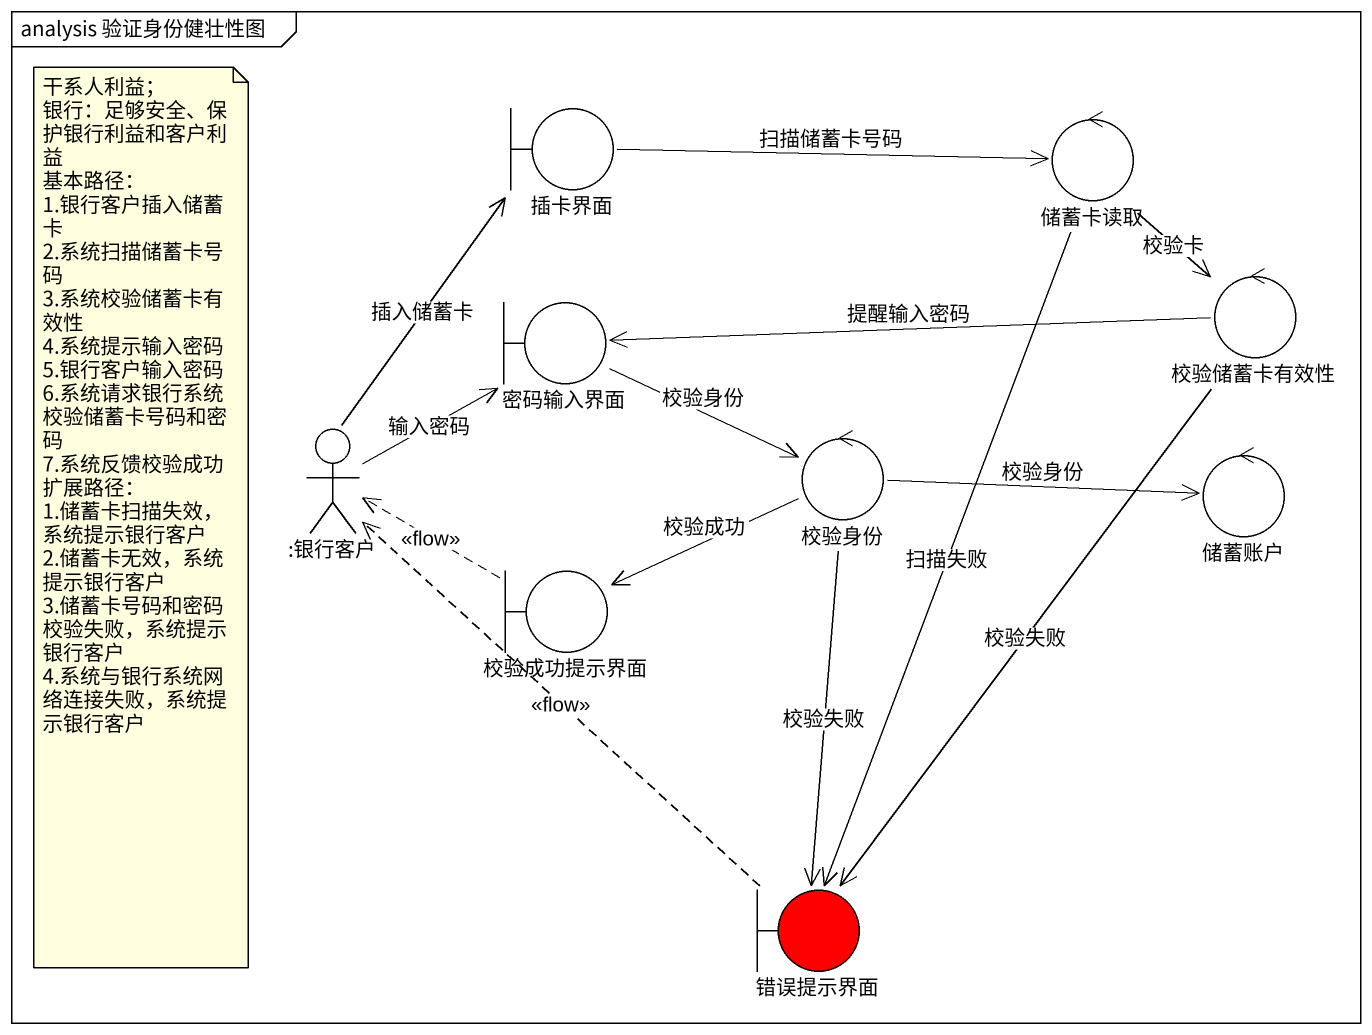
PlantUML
@startuml
mainframe analysis 验证身份健壮性图
boundary 插卡界面
control 储蓄卡读取
boundary 密码输入界面
control 校验储蓄卡有效性
actor ":银行客户" as 银行客户
control 校验身份
control 储蓄账户
boundary 校验成功提示界面
boundary 错误提示界面 #FF0000
插卡界面 -right-> 储蓄卡读取 : 扫描储蓄卡号码
储蓄卡读取 --> 校验储蓄卡有效性 : 校验卡
储蓄卡读取 --> 错误提示界面 : 扫描失败
密码输入界面 -right-> 校验身份 : 校验身份
校验储蓄卡有效性 -left-> 密码输入界面 : 提醒输入密码
校验储蓄卡有效性 --> 错误提示界面 : 校验失败
银行客户 -up-> 插卡界面 : 插入储蓄卡
银行客户 -up-> 密码输入界面 : 输入密码
校验身份 -right-> 储蓄账户 : 校验身份
校验身份 -left-> 校验成功提示界面 : 校验成功
校验身份 --> 错误提示界面 : 校验失败
校验成功提示界面 .left.> 银行客户 : <<flow>>
错误提示界面 .up.> 银行客户 : <<flow>>
note as N1
  干系人利益；
  银行：足够安全、保护银行利益和客户利益
  基本路径：
  1.银行客户插入储蓄卡
  2.系统扫描储蓄卡号码
  3.系统校验储蓄卡有效性
  4.系统提示输入密码
  5.银行客户输入密码
  6.系统请求银行系统校验储蓄卡号码和密码
  7.系统反馈校验成功
  扩展路径：
  1.储蓄卡扫描失效，系统提示银行客户
  2.储蓄卡无效，系统提示银行客户
  3.储蓄卡号码和密码校验失败，系统提示银行客户
  4.系统与银行系统网络连接失败，系统提示银行客户
end note
@enduml
